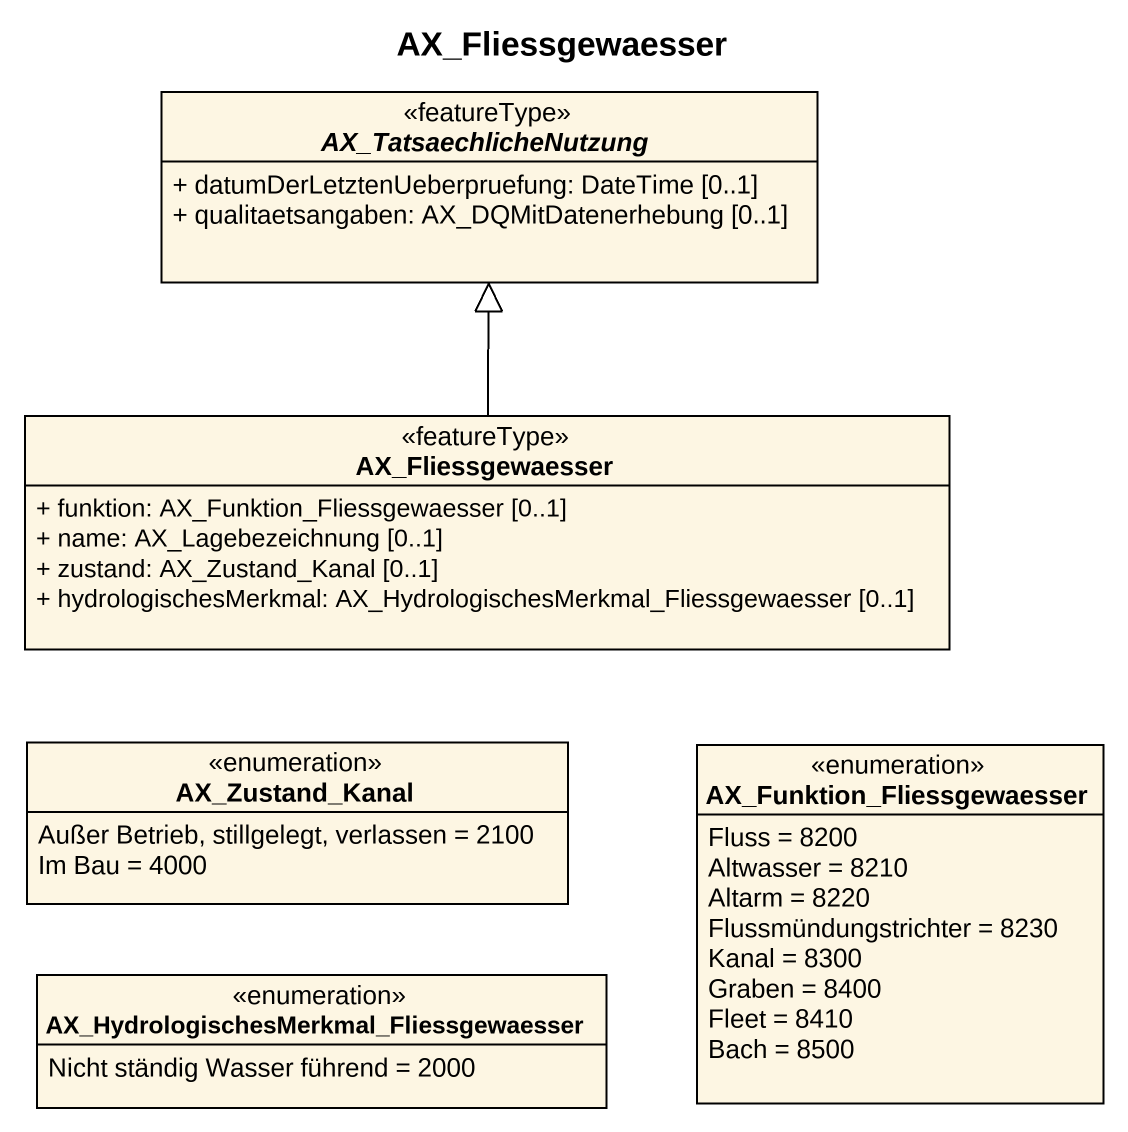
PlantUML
@startuml
title AX_Fliessgewaesser
hide circle
hide empty members
skinparam classAttributeIconSize 0
abstract class AX_TatsaechlicheNutzung <<featureType>> {
  + datumDerLetztenUeberpruefung: DateTime [0..1]
  + qualitaetsangaben: AX_DQMitDatenerhebung [0..1]
}
class AX_Fliessgewaesser <<featureType>> {
  + funktion: AX_Funktion_Fliessgewaesser [0..1]
  + name: AX_Lagebezeichnung [0..1]
  + zustand: AX_Zustand_Kanal [0..1]
  + hydrologischesMerkmal: AX_HydrologischesMerkmal_Fliessgewaesser [0..1]
}
enum AX_Zustand_Kanal {
  Außer Betrieb, stillgelegt, verlassen = 2100
  Im Bau = 4000
}
enum AX_Funktion_Fliessgewaesser {
  Fluss = 8200
  Altwasser = 8210
  Altarm = 8220
  Flussmündungstrichter = 8230
  Kanal = 8300
  Graben = 8400
  Fleet = 8410
  Bach = 8500
}
enum "AX_HydrologischesMerkmal_Fliessgewaesser" as AX_HydrologischesMerkmal {
  Nicht ständig Wasser führend = 2000
}
AX_Fliessgewaesser -up-|> AX_TatsaechlicheNutzung
@enduml
